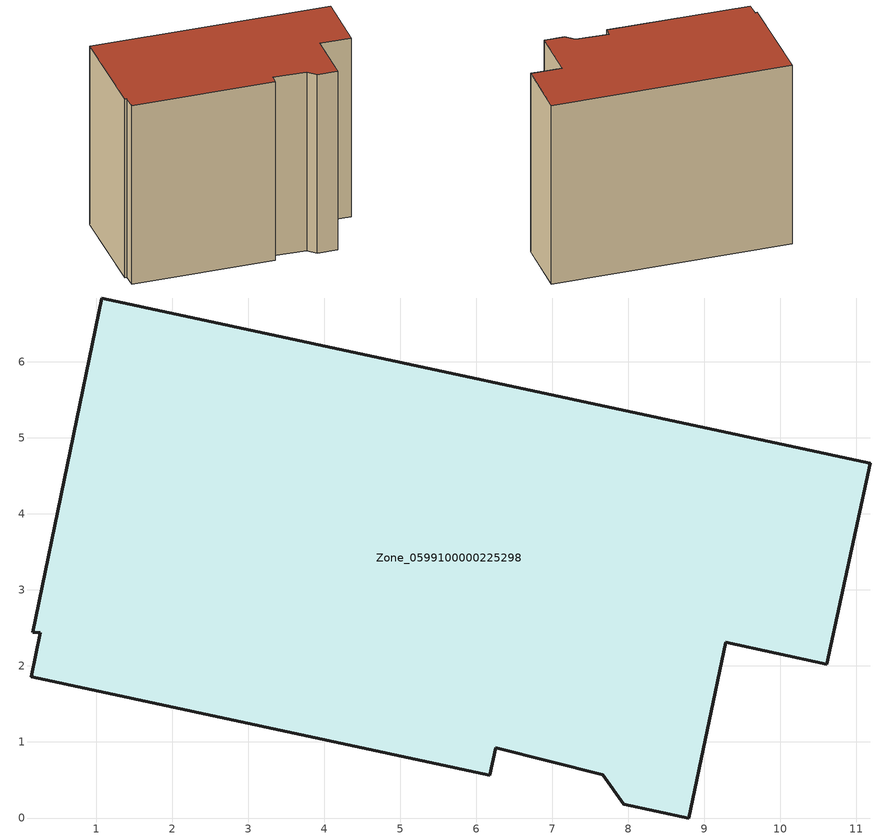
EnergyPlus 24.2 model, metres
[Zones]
Zone_0599100000225298
 floor ground (C_G): 6.26,0.92 6.18,0.56 0.14,1.86 0.26,2.44 0.16,2.45 1.07,6.84 11.18,4.67 10.61,2.02 9.28,2.31 8.79,0 7.94,0.18 7.67,0.57 z0
 wall outside (C_F): 11.18,4.67 1.07,6.84 0.16,2.45 0.26,2.44 0.14,1.86 6.18,0.56 6.26,0.92 7.67,0.57 7.94,0.18 8.79,0 9.28,2.31 10.61,2.02 11.18,4.67 z0:8.45
 roof outside (C_R): 6.18,0.56 6.26,0.92 7.67,0.57 7.94,0.18 8.79,0 9.28,2.31 10.61,2.02 11.18,4.67 1.07,6.84 0.16,2.45 0.26,2.44 0.14,1.86 z8.45
[BUILDING]
Pand.0599100000225298: North Axis=0; Terrain=City; Loads Convergence Tolerance Value=0.04; Temperature Convergence Tolerance Value=0.4; Solar Distribution=FullExterior; Maximum Number of Warmup Days=25; Minimum Number of Warmup Days=1
[Site:Location]
Rotterdam.The.Hague.AP_ZH_NLD Design_Conditions: Latitude=51.96; Longitude=4.45; Time Zone=1; Elevation=-4.5
[SITE:GROUNDTEMPERATURE:BUILDINGSURFACE]
18, 18, 18, 18, 18, 18, 18, 18, 18, 18, 18, 18
[MATERIAL] Thermal Absorptance=0.9; Solar Absorptance=0.7; Visible Absorptance=0.7
Name | Roughness | Thickness | Conductivity | Density | Specific Heat
G.TC.1975-1991 | MediumSmooth | 0.15 | 0.288461 | 540 | 1210
F.TC.1975-1991 | Rough | 0.3 | 0.230769 | 1920 | 840
R.TC.1975-1991 | MediumRough | 0.2 | 0.153846 | 1500 | 1000
[CONSTRUCTION]
C_G: G.TC.1975-1991
C_F: F.TC.1975-1991
C_R: R.TC.1975-1991
[ZONE]
Zone_0599100000225298: Type=1; Multiplier=1; Ceiling Height=Autocalculate; Volume=Autocalculate; Floor Area=autocalculate; Part of Total Floor Area=Yes
[ZONEINFILTRATION:DESIGNFLOWRATE]
Infil_Zone_0599100000225298: Zone or ZoneList or Space or SpaceList=Zone_0599100000225298; Schedule=AlwaysOn; Design Flow Rate Calculation Method=Flow/Area; Flow Rate per Floor Area=0.003; Constant Term Coefficient=1; Temperature Term Coefficient=0; Velocity Term Coefficient=0; Velocity Squared Term Coefficient=0
[HVACTEMPLATE:ZONE:IDEALLOADSAIRSYSTEM]
Zone_0599100000225298: Maximum Heating Supply Air Temperature=50; Minimum Cooling Supply Air Temperature=13; Maximum Heating Supply Air Humidity Ratio=0.0156; Minimum Cooling Supply Air Humidity Ratio=0.0077; Heating Limit=NoLimit; Cooling Limit=NoLimit; Dehumidification Control Type=ConstantSensibleHeatRatio; Cooling Sensible Heat Ratio=0.7; Dehumidification Setpoint=60; Humidification Control Type=None; Humidification Setpoint=30; Outdoor Air Method=None; Outdoor Air Flow Rate per Person=0.00944; Outdoor Air Flow Rate per Zone Floor Area=0; Outdoor Air Flow Rate per Zone=0; Demand Controlled Ventilation Type=None; Outdoor Air Economizer Type=NoEconomizer; Heat Recovery Type=None; Sensible Heat Recovery Effectiveness=0.7; Latent Heat Recovery Effectiveness=0.65
[ZONECONTROL:THERMOSTAT]
ThermostatControl_Zone_0599100000225298: Zone or ZoneList=Zone_0599100000225298; Control Type Schedule=DualSetpointControlType; Control 1=Thermostat_Zone_0599100000225298; Temperature Difference Between Cutout And Setpoint=0
[THERMOSTATSETPOINT:DUALSETPOINT]
Thermostat_Zone_0599100000225298: Heating Setpoint Temperature Schedule=HeatingSetpoint_Zone_0599100000225298; Cooling Setpoint Temperature Schedule=CoolingSetpoint_Zone_0599100000225298
[SCHEDULE:COMPACT]
HeatingSetpoint_Zone_0599100000225298: Through: 12/31, For: AllDays, Until: 24:00, 21
CoolingSetpoint_Zone_0599100000225298: Through: 12/31, For: AllDays, Until: 24:00, 24
DualSetpointControlType: Through: 12/31, For: AllDays, Until: 24:00, 4
AlwaysOn: Through: 12/31, For: AllDays, Until: 24:00, 1
